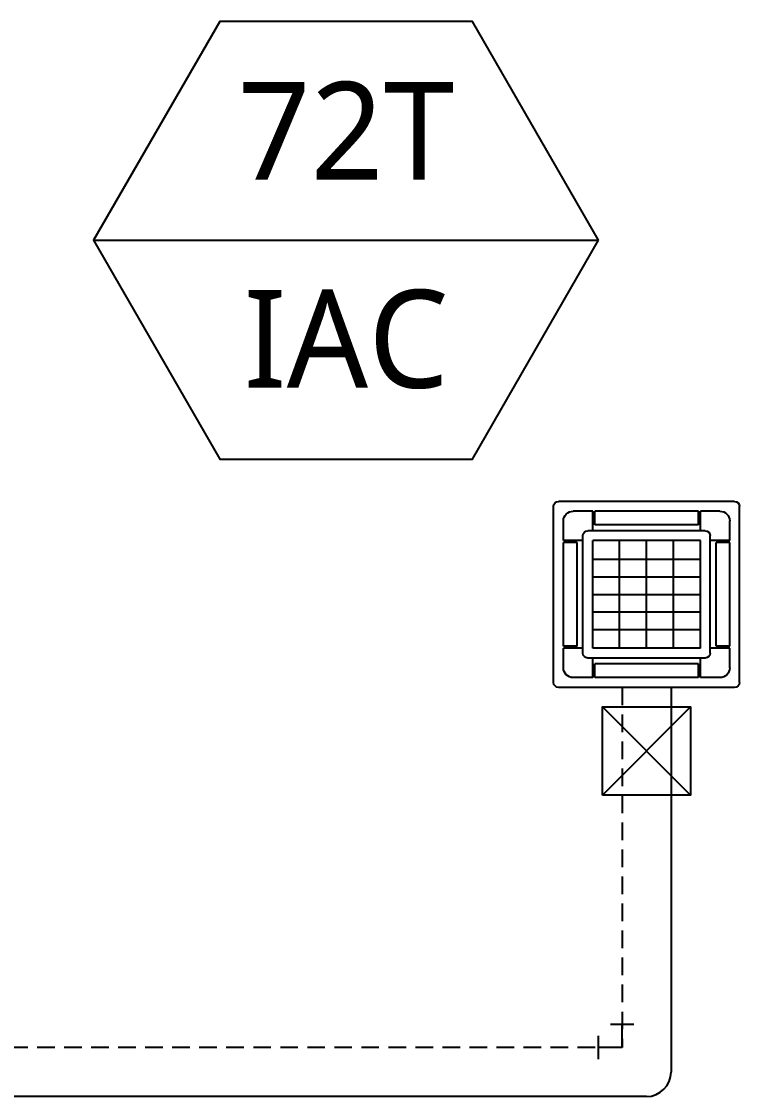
# Model space of a CAD drawing. Header units: millimetres. Extents: x 0 to 504600, y 0 to 118800.
# Drawn here: x 103215 to 106883, y 65880 to 71369 of the extents above; entities that cross this region are included whole.
import ezdxf
from ezdxf.enums import TextEntityAlignment as Align

# ---------------------------------------------------------------- set-up
doc = ezdxf.new("R2010")
doc.units = ezdxf.units.MM
doc.header["$LTSCALE"] = 200
doc.linetypes.add('HID', pattern=[2.3, 1.5, -0.8])
for name, color, linetype in [('LG-AIRCON', 240, 'Continuous'), ('LG-DRAIN', 4, 'HID'), ('LG-RLRG', 3, 'Continuous'), ('LG-장비번호', 7, 'Continuous'), ('드레인', 4, 'HID')]:
    doc.layers.add(name, color=color, linetype=linetype)
doc.styles.add('SUNJIN', font='malgun.ttf')

# ---------------------------------------------------------------- blocks, each defined once
blk = doc.blocks.new('장비번호')
at = {"layer": 'LG-장비번호', "color": 0}
blk.add_line((-516, 0), (516, 0), dxfattribs=at)
blk.add_lwpolyline([(516, 0), (258, 446.8), (-258, 446.8), (-516, 0), (-258, -446.8), (258, -446.8)], close=True, dxfattribs=at)
blk = doc.blocks.new('A$C1A5F2745')
at = {"color": 0}
for p, q in [((925, 950), (25, 950)), ((0, 925), (0, 25)), ((200, 900), (100, 900)), ((200, 900), (200, 800)), ((740, 900), (210, 900)), ((210, 900), (210, 830)), ((740, 900), (740, 830)), ((750, 900), (750, 800)), ((850, 900), (750, 900)), ((950, 925), (950, 25)), ((50, 850), (50, 750)), ((740, 830), (210, 830)), ((900, 850), (900, 750)), ((150, 775), (150, 175)), ((775, 800), (175, 800)), ((800, 775), (800, 175)), ((150, 750), (50, 750)), ((50, 740), (50, 210)), ((120, 740), (50, 740)), ((120, 740), (120, 210)), ((750, 750), (200, 750)), ((200, 750), (200, 200)), ((337.5, 750), (337.5, 200)), ((475, 750), (475, 200)), ((612.5, 750), (612.5, 200)), ((750, 750), (750, 200)), ((900, 750), (800, 750)), ((830, 740), (830, 210)), ((900, 740), (830, 740)), ((900, 740), (900, 210)), ((200, 655), (750, 655)), ((200, 565), (750, 565)), ((200, 475), (750, 475)), ((200, 385), (750, 385)), ((200, 295), (750, 295)), ((120, 210), (50, 210)), ((150, 200), (50, 200)), ((50, 200), (50, 100)), ((750, 200), (200, 200)), ((900, 200), (800, 200)), ((900, 210), (830, 210)), ((900, 200), (900, 100)), ((775, 150), (175, 150)), ((200, 150), (200, 50)), ((740, 120), (210, 120)), ((210, 120), (210, 50)), ((740, 120), (740, 50)), ((750, 150), (750, 50)), ((200, 50), (100, 50)), ((740, 50), (210, 50)), ((850, 50), (750, 50)), ((925, 0), (25, 0))]:
    blk.add_line(p, q, dxfattribs=at)
for centre, radius, start, end in [((25, 925), 25, 90, 180), ((925, 925), 25, 0, 90), ((100, 850), 50, 90, 180), ((850, 850), 50, 0, 90), ((175, 775), 25, 90, 180), ((775, 775), 25, 0, 90), ((175, 175), 25, 180, 270), ((775, 175), 25, 270, 0), ((100, 100), 50, 180, 270), ((850, 100), 50, 270, 0), ((25, 25), 25, 180, 270), ((925, 25), 25, 270, 0)]:
    blk.add_arc(centre, radius, start, end, dxfattribs=at)
blk = doc.blocks.new('실내기점검구')
at = {"layer": 'LG-AIRCON', "color": 5, "ltscale": 3}
for p, q in [((0, 450), (450, 0)), ((450, 450), (0, 0))]:
    blk.add_line(p, q, dxfattribs=at)
at = {"layer": 'LG-AIRCON', "color": 7, "ltscale": 3}
blk.add_lwpolyline([(450, 450), (0, 450), (0, 0), (450, 0)], close=True, dxfattribs=at)
blk = doc.blocks.new('A$C01A370DE')
at = {"layer": 'LG-DRAIN', "color": 2, "linetype": 'Continuous'}
for p, q in [((144, 144), (144, 48)), ((96, 0), (0, 0))]:
    blk.add_line(p, q, dxfattribs=at)
at = {"layer": 'LG-DRAIN', "linetype": 'Continuous'}
for q in [(144, 96), (48, 0)]:
    blk.add_line((48, 96), q, dxfattribs=at)

msp = doc.modelspace()

# ---------------------------------------------------------------- linework, layer by layer
at = {"layer": 'LG-RLRG'}
for p, q in [((106533.3, 67968.6), (106533.3, 66004.5)), ((106408.3, 65879.5), (101918.7, 65879.5))]:
    msp.add_line(p, q, dxfattribs=at)
msp.add_arc((106408.3, 66004.5), 125, 270, 0, dxfattribs=at)
at = {"layer": '드레인', "ltscale": 0.3}
for p, q in [((106283.3, 67968.6), (106283.3, 66129.5)), ((106283.3, 66129.5), (101443.7, 66129.5))]:
    msp.add_line(p, q, dxfattribs=at)

# ---------------------------------------------------------------- block references
at = {"layer": 'LG-AIRCON', "color": 200, "xscale": -1, "rotation": 180}
msp.add_blockref('A$C1A5F2745', (105933.3, 68918.6), dxfattribs=at)
at = {"layer": 'LG-AIRCON', "color": 8, "xscale": -1, "rotation": 90.00000000000004}
msp.add_blockref('실내기점검구', (106633.3, 67868.6), dxfattribs=at)
at = {"layer": 'LG-장비번호', "color": 2, "xscale": 2.5, "yscale": 2.5, "zscale": 2.5}
msp.add_blockref('장비번호', (104873.3, 70251.8), dxfattribs=at)
at = {"layer": '드레인', "xscale": 1.25, "yscale": 1.25, "zscale": 1.25, "rotation": 180}
msp.add_blockref('A$C01A370DE', (106343.3, 66249.5), dxfattribs=at)

# ---------------------------------------------------------------- texts
at = {"layer": 'LG-장비번호', "color": 2, "style": 'SUNJIN'}
for s, p in [('72T', (104873.3, 70810.5)), ('IAC', (104873.3, 69748.5))]:
    msp.add_text(s, height=500, dxfattribs=at).set_placement(p, align=Align.MIDDLE_CENTER)

doc.saveas('drawing.dxf')
